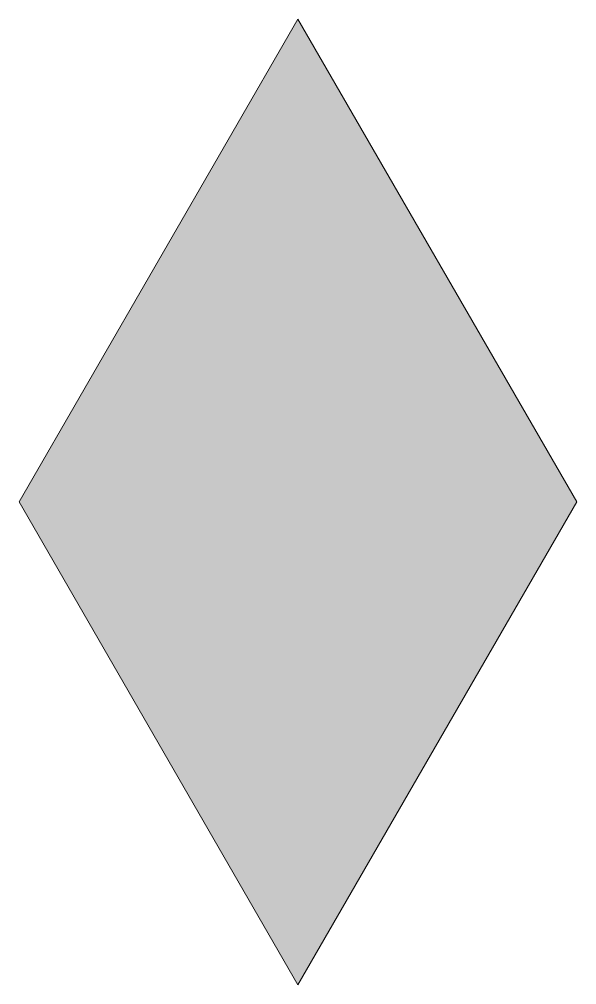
# Model space of a CAD drawing. Header units: inches. Extents: x 0 to 0.5, y -0.866 to 0.
import ezdxf

# ---------------------------------------------------------------- set-up
doc = ezdxf.new("R2010")
doc.units = ezdxf.units.IN
doc.header["$MEASUREMENT"] = 0
doc.layers.add('Layer 1', color=7, linetype='Continuous', lineweight=0)

msp = doc.modelspace()

# ---------------------------------------------------------------- hatches: boundary and pattern name
at = {"layer": 'Layer 1', "true_color": 0x5c90ca, "transparency": 33554687}
h = msp.add_hatch(color=153, dxfattribs=at)
h.dxf.hatch_style = 2
h.paths.add_polyline_path([(0, -0.433), (0.25, 0), (0.5, -0.43298), (0.25, -0.866)])

# ---------------------------------------------------------------- linework, layer by layer
at = {"layer": 'Layer 1'}
msp.add_lwpolyline([(0, -0.433), (0.25, 0), (0.5, -0.43298), (0.25, -0.866)], close=True, dxfattribs=at)

doc.saveas('drawing.dxf')
